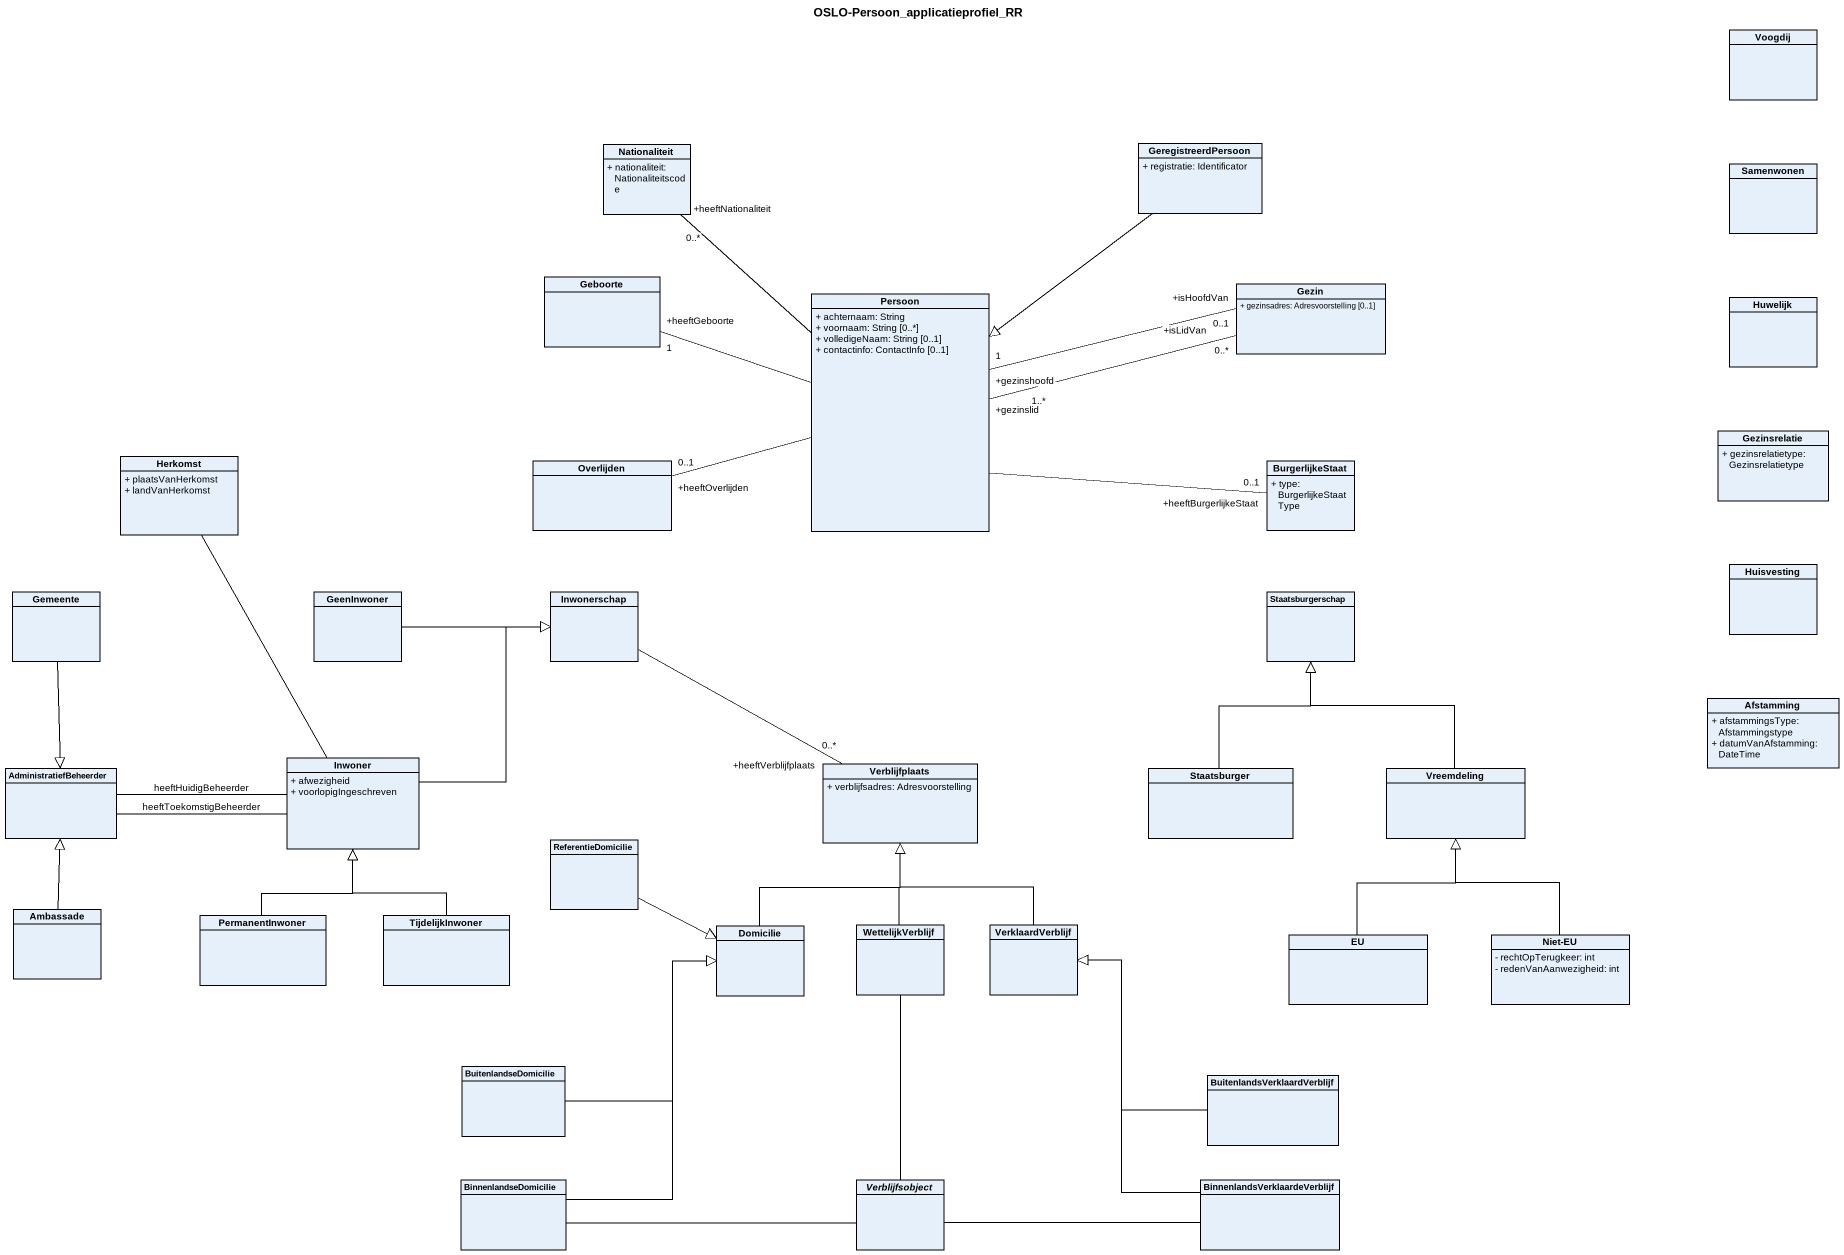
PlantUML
@startuml
title OSLO-Persoon_applicatieprofiel_RR
hide circle
hide empty members
skinparam classAttributeIconSize 0
class Voogdij
class Nationaliteit {
  + nationaliteit: Nationaliteitscode
}
class GeregistreerdPersoon {
  + registratie: Identificator
}
class Samenwonen
class Geboorte
class Gezin {
  + gezinsadres: Adresvoorstelling [0..1]
}
class Persoon {
  + achternaam: String
  + voornaam: String [0..*]
  + volledigeNaam: String [0..1]
  + contactinfo: ContactInfo [0..1]
}
class Huwelijk
class Gezinsrelatie {
  + gezinsrelatietype: Gezinsrelatietype
}
class Herkomst {
  + plaatsVanHerkomst
  + landVanHerkomst
}
class Overlijden
class BurgerlijkeStaat {
  + type: BurgerlijkeStaatType
}
class Huisvesting
class Gemeente
class GeenInwoner
class Inwonerschap
class Staatsburgerschap
class Afstamming {
  + afstammingsType: Afstammingstype
  + datumVanAfstamming: DateTime
}
class Inwoner {
  + afwezigheid
  + voorlopigIngeschreven
}
class Verblijfplaats {
  + verblijfsadres: Adresvoorstelling
}
class AdministratiefBeheerder
class Staatsburger
class Vreemdeling
class ReferentieDomicilie
class Ambassade
class PermanentInwoner
class TijdelijkInwoner
class Domicilie
class WettelijkVerblijf
class VerklaardVerblijf
class EU
class "Niet-EU" as Niet_EU {
  - rechtOpTerugkeer: int
  - redenVanAanwezigheid: int
}
class BuitenlandseDomicilie
class BuitenlandsVerklaardVerblijf
class BinnenlandseDomicilie
abstract class Verblijfsobject
class "BinnenlandsVerklaardeVerblijf" as BinnenlandsVerklaardeVerblij
GeregistreerdPersoon --|> Persoon
Persoon -up- "+heeftNationaliteit\n0..*" Nationaliteit
Persoon -left- "+heeftGeboorte\n1" Geboorte
Persoon "+gezinshoofd\n1" -right- "+isHoofdVan\n0..1" Gezin
Persoon "+gezinslid\n1..*" -right- "+isLidVan\n0..*" Gezin
Persoon -left- "+heeftOverlijden\n0..1" Overlijden
Persoon -right- "+heeftBurgerlijkeStaat\n0..1" BurgerlijkeStaat
Gemeente --|> AdministratiefBeheerder
GeenInwoner -right-|> Inwonerschap
Inwonerschap -right- "+heeftVerblijfplaats\n0..*" Verblijfplaats
Inwoner -up- Herkomst
Inwoner -up-|> Inwonerschap
Inwoner -left- AdministratiefBeheerder : heeftToekomstigBeheerder
Inwoner -left- AdministratiefBeheerder : heeftHuidigBeheerder
Staatsburger -up-|> Staatsburgerschap
Vreemdeling -up-|> Staatsburgerschap
ReferentieDomicilie -right-|> Domicilie
Ambassade -up-|> AdministratiefBeheerder
PermanentInwoner -up-|> Inwoner
TijdelijkInwoner -up-|> Inwoner
Domicilie -up-|> Verblijfplaats
WettelijkVerblijf -up-|> Verblijfplaats
WettelijkVerblijf -- Verblijfsobject
VerklaardVerblijf -up-|> Verblijfplaats
EU -up-|> Vreemdeling
Niet_EU -up-|> Vreemdeling
BuitenlandseDomicilie -right-|> Domicilie
BuitenlandsVerklaardVerblijf -up-|> VerklaardVerblijf
BinnenlandseDomicilie -up-|> Domicilie
BinnenlandseDomicilie -right- Verblijfsobject
BinnenlandsVerklaardeVerblij -up-|> VerklaardVerblijf
BinnenlandsVerklaardeVerblij -left- Verblijfsobject
@enduml
